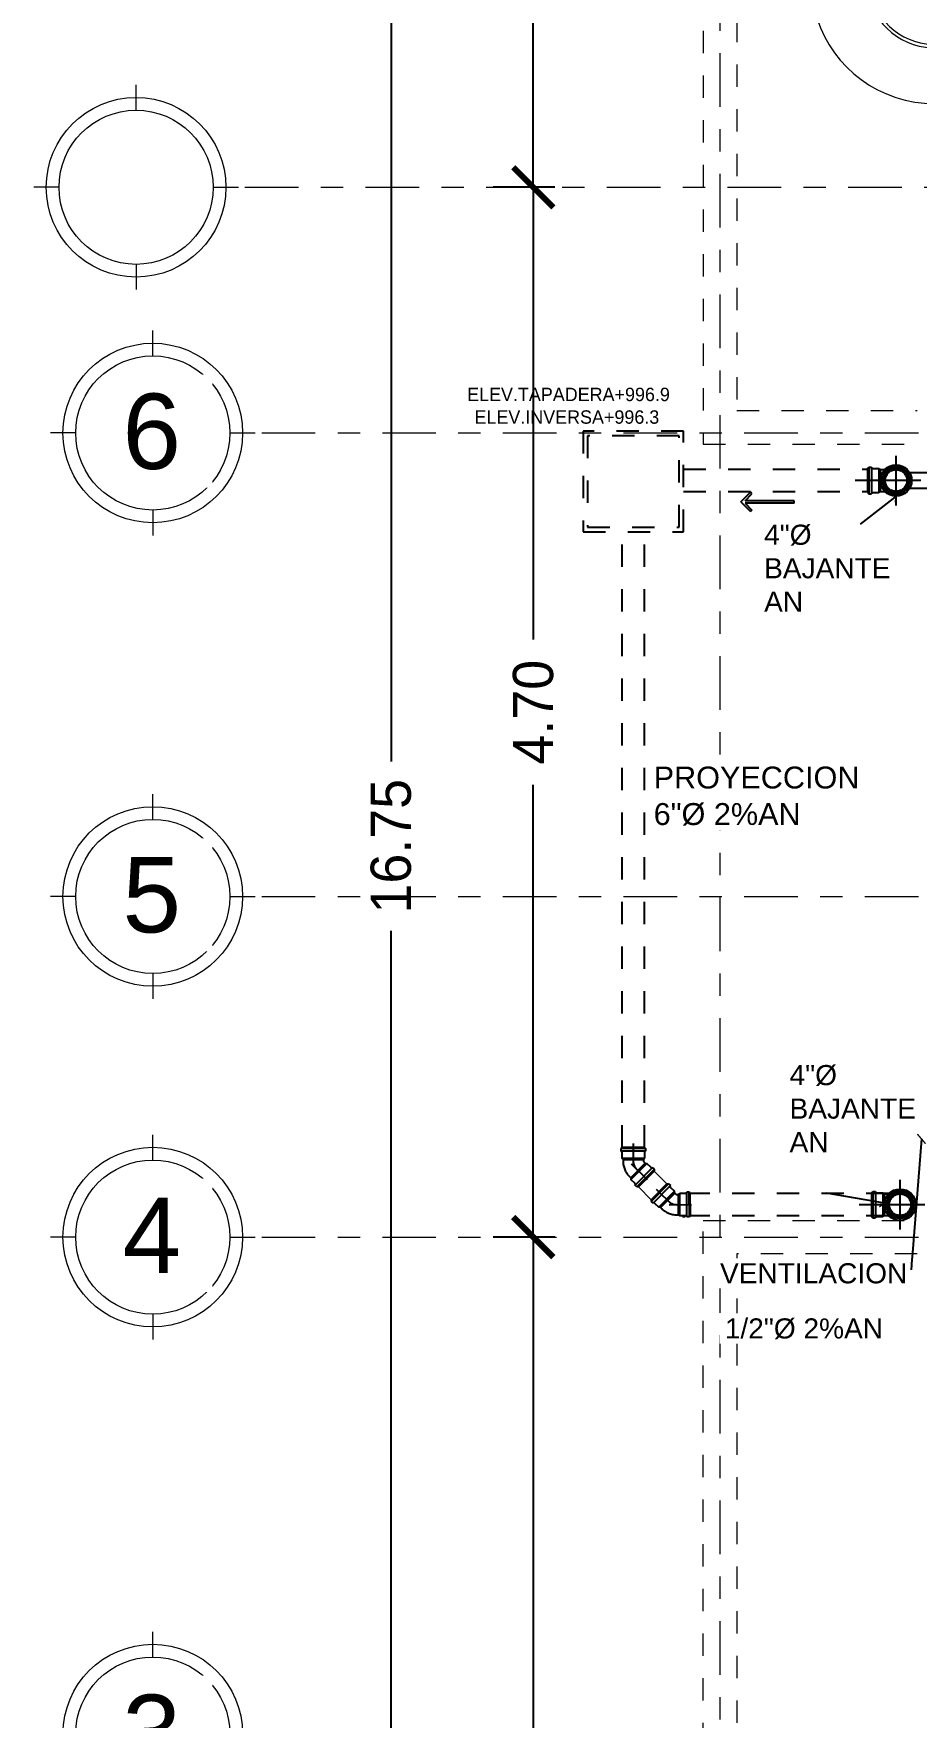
# Model space of a CAD drawing. Header units: millimetres. Extents: x -9559 to 23034, y -7226 to 22400.
# Drawn here: x 322 to 325.95, y 44.2 to 51.74 of the extents above; entities that cross this region are included whole.
import ezdxf

# ---------------------------------------------------------------- set-up
doc = ezdxf.new("R2010")
doc.units = ezdxf.units.MM
doc.header["$LTSCALE"] = 0.02
for name, pattern in [('ACAD_ISO05W100', [33, 24, -3, 0, -3, 0, -3]), ('ACAD_ISO10W100', [18, 12, -3, 0, -3]), ('DASHED2', [0.375, 0.25, -0.125])]:
    doc.linetypes.add(name, pattern=pattern)
for name, color, linetype, lineweight in [('A-ANNO-DIMS', 251, 'Continuous', 9), ('A-Mueble AA', 9, 'Continuous', 9), ('A_DIM-1', 251, 'Continuous', 18), ('G-ANNO-TEXT', 250, 'Continuous', 9), ('IH-TUBERIA', 150, 'ACAD_ISO05W100', 25), ('S-GRID', 253, 'ACAD_ISO10W100', 5), ('S-GRID-IDEN', 253, 'Continuous', 9)]:
    doc.layers.add(name, color=color, linetype=linetype, lineweight=lineweight)
doc.layers.add('IH-A.NEGRAS', color=22, linetype='Continuous')
doc.layers.add('IH-PLANO BASE', color=250, linetype='DASHED2', lineweight=5, transparency=0.55)
doc.styles.add('Arial_4', font='arial.ttf', dxfattribs={"height": 0.105})
doc.styles.add('Arial_6', font='arial.ttf', dxfattribs={"height": 0.3375})
doc.styles.add('CENTURY GOTHIC', font='GOTHIC.TTF')
doc.styles.get("Standard").update_dxf_attribs({"font": 'GOTHIC.TTF'})
doc.dimstyles.get("Standard").update_dxf_attribs({"dimtxt": 0.18, "dimasz": 0.18, "dimexe": 0.18, "dimexo": 0.0625, "dimgap": 0.09, "dimtad": 0, "dimzin": 3, "dimdsep": 46, "dimtxsty": 'Standard', "dimblk": 'ARCHTICK', "dimcen": 0.09, "dimadec": 0, "dimazin": 0, "dimtfac": 1, "dimtofl": 0, "dimtmove": 0, "dimatfit": 3, "dimldrblk": 'ARCHTICK', "dimfxl": 1, "dimtolj": 1, "dimtzin": 0, "dimarcsym": 0})

# ---------------------------------------------------------------- blocks, each defined once
blk = doc.blocks.new('Tinaco Garantía de por Vida - Copy - Cap 750 lt-247268-Nivel 2')
at = {"layer": 'A-Mueble AA'}
for p, q in [((-0.005, 0.25), (0.005, 0.25)), ((-0.005, 0.25), (-0.005, 0.09)), ((0.005, 0.09), (0.005, 0.25)), ((0.005, 0.09), (-0.005, 0.09)), ((-0.25, -0.005), (-0.25, 0.005)), ((-0.09, 0.005), (-0.25, 0.005)), ((-0.09, 0.005), (-0.09, -0.005)), ((0.09, -0.005), (0.09, 0.005)), ((0.25, 0.005), (0.09, 0.005)), ((0.25, 0.005), (0.25, -0.005)), ((0.3229, 0.0419), (0.2629, 0.0419)), ((0.2629, 0.0404), (0.2629, 0.0119)), ((0.2629, 0.0119), (0.2629, -0.0166)), ((0.3229, 0.0119), (0.3229, 0.0404)), ((0.3229, -0.0166), (0.3229, 0.0119)), ((0.5711, 0.03), (0.5478, 0.03)), ((0.5711, 0), (0.5711, 0.0285)), ((-0.25, -0.005), (-0.09, -0.005)), ((0.09, -0.005), (0.25, -0.005)), ((0.2629, -0.0181), (0.3229, -0.0181)), ((0.5478, -0.03), (0.5711, -0.03)), ((0.5711, -0.0285), (0.5711, 0)), ((-0.005, -0.09), (0.005, -0.09)), ((-0.005, -0.09), (-0.005, -0.25)), ((0.005, -0.25), (0.005, -0.09)), ((0.005, -0.25), (-0.005, -0.25))]:
    blk.add_line(p, q, dxfattribs=at)
for radius, start, end in [(0.55, 360, 143.7066), (0.3, 7.77254, 180), (0.285, 8.18888, 180), (0.55, 216.2934, 360), (0.3, 180, 356.80389), (0.285, 180, 356.63268)]:
    blk.add_arc((0, 0), radius, start, end, dxfattribs=at)
blk = doc.blocks.new('_ArchTick')
at = {"color": 0, "linetype": 'ByBlock', "const_width": 0.15}
blk.add_lwpolyline([(-0.5, -0.5), (0.5, 0.5)], dxfattribs=at)
blk = doc.blocks.new('*D505')
at = {"layer": 'A-ANNO-DIMS', "color": 0, "lineweight": -2, "transparency": 16777216}
for p, q in [((323.2986, 56.4759), (323.779, 56.4759)), ((323.599, 56.4759), (323.599, 48.4801)), ((323.599, 39.7259), (323.599, 47.7218)), ((323.2986, 39.7259), (323.779, 39.7259))]:
    blk.add_line(p, q, dxfattribs=at)
at = {"layer": 'A-ANNO-DIMS', "color": 0, "lineweight": -2, "transparency": 16777216, "xscale": 0.18, "yscale": 0.18, "zscale": 0.18}
for p, rotation in [((323.599, 56.4759), 90), ((323.599, 39.7259), 270)]:
    blk.add_blockref('_ArchTick', p, dxfattribs=dict(at, rotation=rotation))
at = {"layer": 'A-ANNO-DIMS', "color": 0, "transparency": 16777216, "insert": (323.599, 48.1009), "char_height": 0.18, "attachment_point": 5, "rotation": 90}
blk.add_mtext('\\A1;16.75', dxfattribs=at)
blk = doc.blocks.new('Codo de 90 (2)')
at = {"layer": 'IH-TUBERIA'}
for p, q in [((1628.3978, 528.6574), (1628.3927, 528.6506)), ((1628.3978, 528.6574), (1628.3978, 528.6962)), ((1628.3978, 528.6574), (1628.4998, 528.6574)), ((1628.4998, 528.6574), (1628.4998, 528.6962)), ((1628.4998, 528.6574), (1628.505, 528.6506)), ((1628.3868, 528.6157), (1628.5109, 528.6157)), ((1628.3868, 528.6031), (1628.3868, 528.6157)), ((1628.3868, 528.6157), (1628.3877, 528.6157)), ((1628.3868, 528.6031), (1628.5109, 528.6031)), ((1628.3925, 528.5974), (1628.3868, 528.6031)), ((1628.3925, 528.5974), (1628.5052, 528.5974)), ((1628.3927, 528.6207), (1628.3927, 528.6506)), ((1628.3927, 528.6506), (1628.505, 528.6506)), ((1628.505, 528.6207), (1628.505, 528.6506)), ((1628.5052, 528.5974), (1628.5109, 528.6031)), ((1628.5109, 528.6157), (1628.51, 528.6157)), ((1628.5109, 528.6031), (1628.5109, 528.6157))]:
    blk.add_line(p, q, dxfattribs=at)
for radius in [0.0621, 0.0563, 0.051]:
    blk.add_circle((1628.4488, 528.7316), radius, dxfattribs=at)
for centre, start, end in [((1628.3877, 528.6207), 270, 360), ((1628.51, 528.6207), 180, 270)]:
    blk.add_arc(centre, 0.005, start, end, dxfattribs=at)
blk = doc.blocks.new('Rejilla - Extremo inicial de rejilla - Círculo-11506-Nivel 2')
at = {"ltscale": 0.2}
for p, q in [((0, 0.0046), (0, 0.00611)), ((-0.0046, 0), (-0.00611, 0)), ((0.0046, 0), (0.00611, 0)), ((0, -0.0046), (0, -0.00611))]:
    blk.add_line(p, q, dxfattribs=at)
for radius in [0.00536, 0.0046]:
    blk.add_circle((0, 0), radius, dxfattribs=at)
blk = doc.blocks.new('*D526')
at = {"layer": 'A-ANNO-DIMS', "color": 0, "lineweight": -2, "transparency": 16777216}
for p, q in [((324.3321, 56.4759), (324.0555, 56.4759)), ((324.2355, 56.4759), (324.2355, 54.0866)), ((324.2355, 51.0509), (324.2355, 53.4403)), ((324.3321, 51.0509), (324.0555, 51.0509))]:
    blk.add_line(p, q, dxfattribs=at)
at = {"layer": 'A-ANNO-DIMS', "color": 0, "lineweight": -2, "transparency": 16777216, "xscale": 0.18, "yscale": 0.18, "zscale": 0.18}
for p, rotation in [((324.2355, 56.4759), 90), ((324.2355, 51.0509), 270)]:
    blk.add_blockref('_ArchTick', p, dxfattribs=dict(at, rotation=rotation))
at = {"layer": 'A-ANNO-DIMS', "color": 0, "transparency": 16777216, "insert": (324.2355, 53.7634), "char_height": 0.18, "width": 1.992936, "attachment_point": 5, "rotation": 90}
blk.add_mtext('\\A1;5.43', dxfattribs=at)
blk = doc.blocks.new('*D527')
at = {"layer": 'A-ANNO-DIMS', "color": 0, "lineweight": -2, "transparency": 16777216}
for p, q in [((324.3321, 51.0509), (324.0555, 51.0509)), ((324.2355, 51.0509), (324.2355, 49.0267)), ((324.2355, 46.3509), (324.2355, 48.3751)), ((324.3321, 46.3509), (324.0555, 46.3509))]:
    blk.add_line(p, q, dxfattribs=at)
at = {"layer": 'A-ANNO-DIMS', "color": 0, "lineweight": -2, "transparency": 16777216, "xscale": 0.18, "yscale": 0.18, "zscale": 0.18}
for p, rotation in [((324.2355, 51.0509), 90), ((324.2355, 46.3509), 270)]:
    blk.add_blockref('_ArchTick', p, dxfattribs=dict(at, rotation=rotation))
at = {"layer": 'A-ANNO-DIMS', "color": 0, "transparency": 16777216, "insert": (324.2355, 48.7009), "char_height": 0.18, "width": 1.992936, "attachment_point": 5, "rotation": 90}
blk.add_mtext('\\A1;4.70', dxfattribs=at)
blk = doc.blocks.new('*D528')
at = {"layer": 'A-ANNO-DIMS', "color": 0, "lineweight": -2, "transparency": 16777216}
for p, q in [((324.3321, 46.3509), (324.0555, 46.3509)), ((324.2355, 46.3509), (324.2355, 43.8748)), ((324.2355, 40.7509), (324.2355, 43.227)), ((324.3321, 40.7509), (324.0555, 40.7509))]:
    blk.add_line(p, q, dxfattribs=at)
at = {"layer": 'A-ANNO-DIMS', "color": 0, "lineweight": -2, "transparency": 16777216, "xscale": 0.18, "yscale": 0.18, "zscale": 0.18}
for p, rotation in [((324.2355, 46.3509), 90), ((324.2355, 40.7509), 270)]:
    blk.add_blockref('_ArchTick', p, dxfattribs=dict(at, rotation=rotation))
at = {"layer": 'A-ANNO-DIMS', "color": 0, "transparency": 16777216, "insert": (324.2355, 43.5509), "char_height": 0.18, "width": 1.992936, "attachment_point": 5, "rotation": 90}
blk.add_mtext('\\A1;5.60', dxfattribs=at)
blk = doc.blocks.new('Codo 135')
at = {"layer": 'IH-TUBERIA'}
for p, q in [((1628.3925, 529.7716), (1628.3868, 529.7659)), ((1628.5109, 529.7659), (1628.3868, 529.7659)), ((1628.3868, 529.7659), (1628.3868, 529.7533)), ((1628.5109, 529.7533), (1628.3868, 529.7533)), ((1628.3868, 529.7533), (1628.3877, 529.7533)), ((1628.3901, 529.6929), (1628.3964, 529.6992)), ((1628.5052, 529.7716), (1628.3925, 529.7716)), ((1628.3927, 529.7483), (1628.3927, 529.7184)), ((1628.505, 529.7184), (1628.3927, 529.7184)), ((1628.3978, 529.7116), (1628.3927, 529.7184)), ((1628.4998, 529.7116), (1628.3978, 529.7116)), ((1628.3978, 529.7027), (1628.3978, 529.7116)), ((1628.4998, 529.7116), (1628.505, 529.7184)), ((1628.4998, 529.7027), (1628.4998, 529.7116)), ((1628.505, 529.7483), (1628.505, 529.7184)), ((1628.5052, 529.7716), (1628.5109, 529.7659)), ((1628.5109, 529.7533), (1628.51, 529.7533)), ((1628.5109, 529.7659), (1628.5109, 529.7533)), ((1628.3439, 529.6624), (1628.3528, 529.6713)), ((1628.3439, 529.6624), (1628.4317, 529.5745)), ((1628.3439, 529.6542), (1628.3439, 529.6624)), ((1628.3439, 529.6542), (1628.4236, 529.5745)), ((1628.3528, 529.6713), (1628.4406, 529.5835)), ((1628.3528, 529.6713), (1628.3535, 529.6706)), ((1628.3605, 529.6706), (1628.3816, 529.6917)), ((1628.3901, 529.6929), (1628.3816, 529.6917)), ((1628.461, 529.6123), (1628.3816, 529.6917)), ((1628.4622, 529.6208), (1628.3901, 529.6929)), ((1628.4399, 529.5912), (1628.461, 529.6123)), ((1628.4622, 529.6208), (1628.461, 529.6123)), ((1628.4622, 529.6208), (1628.4685, 529.6271)), ((1628.4236, 529.5745), (1628.4317, 529.5745)), ((1628.4317, 529.5745), (1628.4406, 529.5835)), ((1628.4406, 529.5835), (1628.4399, 529.5841))]:
    blk.add_line(p, q, dxfattribs=at)
for centre, radius, start, end in [((1628.3877, 529.7483), 0.005, 0, 90), ((1628.3928, 529.7027), 0.005, 315, 0), ((1628.3928, 529.7027), 0.107, 315, 0), ((1628.51, 529.7483), 0.005, 90, 180), ((1628.357, 529.6741), 0.005, 225, 315), ((1628.4435, 529.5877), 0.005, 135, 225)]:
    blk.add_arc(centre, radius, start, end, dxfattribs=at)

msp = doc.modelspace()

# ---------------------------------------------------------------- linework, layer by layer
at = {"layer": 'A-ANNO-DIMS', "linetype": 'DASHED2'}
for p, q in [((324.8338, 46.5891), (324.7762, 46.646)), ((324.7634, 46.5178), (324.7066, 46.5755))]:
    msp.add_line(p, q, dxfattribs=at)
at = {"layer": 'IH-A.NEGRAS', "linetype": 'DASHED2', "ltscale": 10}
for p, q in [((324.9083, 49.7888), (325.7384, 49.7888)), ((324.9083, 49.6888), (325.7384, 49.6888)), ((324.6327, 46.7523), (324.6333, 49.5088)), ((324.7327, 46.7523), (324.7333, 49.5088)), ((325.8261, 46.5459), (324.9388, 46.5465)), ((325.826, 46.4459), (324.9388, 46.4465))]:
    msp.add_line(p, q, dxfattribs=at)
at = {"layer": 'IH-A.NEGRAS'}
for p, q in [((328.8335, 49.7731), (325.9223, 49.7731)), ((325.1642, 49.6423), (325.2075, 49.6856)), ((325.1833, 49.6473), (325.2145, 49.6785)), ((325.2145, 49.6785), (325.2075, 49.6856)), ((328.8335, 49.7031), (325.9223, 49.7031)), ((325.1642, 49.6423), (325.2075, 49.599)), ((325.4038, 49.6473), (325.1833, 49.6473)), ((325.4038, 49.6373), (325.1833, 49.6373)), ((325.1833, 49.6373), (325.2145, 49.6061)), ((325.4038, 49.6373), (325.4038, 49.6473))]:
    msp.add_line(p, q, dxfattribs=at)
at = {"layer": 'IH-A.NEGRAS', "linetype": 'DASHED2', "ltscale": 5}
for p, q in [((324.904, 46.4412), (324.904, 46.442)), ((324.9153, 46.4412), (324.904, 46.4412))]:
    msp.add_line(p, q, dxfattribs=at)
at = {"layer": 'IH-A.NEGRAS', "linetype": 'DASHED2', "ltscale": 10}
for points in [[(324.9083, 49.9588), (324.4583, 49.9588), (324.4583, 49.5088), (324.9083, 49.5088)], [(324.8883, 49.9388), (324.4783, 49.9388), (324.4783, 49.5288), (324.8883, 49.5288)]]:
    msp.add_lwpolyline(points, close=True, dxfattribs=at)
at = {"layer": 'IH-A.NEGRAS'}
for centre, radius in [((325.8592, 49.7381), 0.07), ((325.8592, 49.7381), 0.062), ((325.8772, 46.4959), 0.07), ((325.8772, 46.4959), 0.062)]:
    msp.add_circle(centre, radius, dxfattribs=at)
at = {"layer": 'IH-PLANO BASE', "lineweight": 15}
for p, q in [((324.9963, 56.5509), (324.9963, 49.9009)), ((325.1463, 56.4009), (325.1463, 50.0509)), ((325.1463, 50.0509), (325.9539, 50.0509)), ((324.9963, 49.9009), (325.9539, 49.9009)), ((324.9963, 40.6759), (324.9963, 46.4259)), ((324.9963, 46.4259), (325.9539, 46.4259)), ((325.1463, 46.2759), (325.1463, 40.8259)), ((325.9539, 46.2759), (325.1463, 46.2759))]:
    msp.add_line(p, q, dxfattribs=at)
at = {"layer": 'IH-TUBERIA'}
for p, q in [((325.8592, 49.6268), (325.8592, 49.8493)), ((325.9705, 49.7381), (325.6768, 49.7381)), ((325.8772, 46.3847), (325.8772, 46.6072)), ((325.9885, 46.4959), (325.6948, 46.4959))]:
    msp.add_line(p, q, dxfattribs=at)
at = {"layer": 'IH-TUBERIA', "linetype": 'DASHED2'}
for p, q in [((324.6826, 46.7705), (324.6833, 46.6569)), ((324.6742, 46.6785), (324.7525, 46.6012)), ((324.7859, 46.5661), (324.8659, 46.4871)), ((324.8443, 46.4959), (324.9532, 46.4966))]:
    msp.add_line(p, q, dxfattribs=at)
for centre, radius, start, end in [((324.7334, 46.6908), 0.0503, 180.37366, 225.37366), ((324.8772, 46.5459), 0.0498, 225.37366, 270.37366)]:
    msp.add_arc(centre, radius, start, end, dxfattribs=at)
at = {"layer": 'S-GRID'}
for p, q in [((325.0713, 59.2113), (325.0713, 37.7658)), ((322.9452, 51.0509), (337.5054, 51.0509)), ((323.02, 49.9509), (337.5054, 49.9509)), ((323.02, 47.8759), (337.5054, 47.8759)), ((323.02, 46.3509), (337.5054, 46.3509))]:
    msp.add_line(p, q, dxfattribs=at)

# ---------------------------------------------------------------- block references
at = {"layer": 'IH-PLANO BASE', "rotation": 180}
msp.add_blockref('Tinaco Garantía de por Vida - Copy - Cap 750 lt-247268-Nivel 2', (326.0289, 51.9759), dxfattribs=at)
at = {"layer": 'IH-TUBERIA', "xscale": 0.9530267048297967, "yscale": 0.9530267048297967, "zscale": 0.9530267048297967, "rotation": 270}
for p in [(-178.0361, 1601.6933), (-178.0181, 1598.4512)]:
    msp.add_blockref('Codo de 90 (2)', p, dxfattribs=at)
at = {"layer": 'IH-TUBERIA', "linetype": 'DASHED2'}
for p, xscale, yscale, zscale, rotation in [((1013.4858, 1421.6744), 0.8980727398300706, 0.8980727398300706, 0.8980727398300706, 225.3736617761705), ((-155.4926, 1491.1852), 0.8890614751646466, 0.8890614751646466, 0.8890614751646466, 270.3736617761706)]:
    msp.add_blockref('Codo 135', p, dxfattribs=dict(at, xscale=xscale, yscale=yscale, zscale=zscale, rotation=rotation))
at = {"layer": 'S-GRID-IDEN', "xscale": 74.99999999999996, "yscale": 74.99999999999996, "zscale": 74.99999999999996, "rotation": 269.9999999999994}
for p in [(322.4577, 51.0509), (322.5325, 49.9509), (322.5325, 47.8759), (322.5325, 46.3509), (322.5325, 44.1259)]:
    msp.add_blockref('Rejilla - Extremo inicial de rejilla - Círculo-11506-Nivel 2', p, dxfattribs=at)

# ---------------------------------------------------------------- texts
at = {"layer": 'G-ANNO-TEXT', "color": 18, "true_color": 0x000000, "style": 'CENTURY GOTHIC'}
for tag, p in [('ELEV.TAPADERA+996.9', (323.9394, 50.0936)), ('ELEV.INVERSA+996.3', (323.9722, 49.9923, -1.1756))]:
    msp.add_attdef(tag, p, '+0.00', height=0.06, dxfattribs=at)
at = {"layer": 'IH-A.NEGRAS', "char_height": 0.09, "width": 0.364223, "attachment_point": 1, "style": 'Arial_4', "bg_fill": 3, "box_fill_scale": 1.25, "bg_fill_color": 256, "bg_fill_true_color": 13158600, "bg_fill_transparency": 0}
for insert in [(325.2688, 49.5404), (325.3826, 47.1212)]:
    msp.add_mtext('4"Ø BAJANTE\\PAN', dxfattribs=dict(at, insert=insert))

# ---------------------------------------------------------------- dimensions: what is measured, and where the dimension line sits
at = {"layer": 'A-ANNO-DIMS'}
for base, p1, p2, picture, middle in [((323.599, 56.4759), (323.2361, 39.7259), (323.2361, 56.4759), '*D505', (323.599, 48.1009)), ((324.2354755341, 51.0509459149), (324.3945745599, 56.4759459149), (324.3945745599, 51.0509459149), '*D526', (324.2354755341, 53.7634459149)), ((324.2355, 46.3509), (324.3946, 51.0509), (324.3946, 46.3509), '*D527', (324.2355, 48.7009)), ((324.2355, 40.7509), (324.3946, 46.3509), (324.3946, 40.7509), '*D528', (324.2355, 43.5509))]:
    dim = msp.add_linear_dim(base=base, p1=p1, p2=p2, angle=90, dimstyle='Standard', dxfattribs=at)
    dim.commit()
    dim.dimension.update_dxf_attribs({"geometry": picture, "text_midpoint": middle})

# ---------------------------------------------------------------- leaders
at = {"layer": 'A_DIM-1'}
msp.add_leader([(325.8075, 46.5022), (325.5487, 46.5472)], dimstyle='Standard', override={"dimscale": 0.2, "dimtxt": 0.3, "dimasz": 0.2, "dimtmove": 1}, dxfattribs=at)

# ---------------------------------------------------------------- next in the draw order: linework, layer by layer
at = {"layer": 'IH-A.NEGRAS'}
msp.add_line((325.2145, 49.6061), (325.2075, 49.599), dxfattribs=at)

# ---------------------------------------------------------------- next in the draw order: texts
at = {"layer": 'IH-A.NEGRAS', "attachment_point": 1, "style": 'Arial_4', "bg_fill": 3, "box_fill_scale": 1.25, "bg_fill_color": 256, "bg_fill_true_color": 13158600, "bg_fill_transparency": 0}
for s, insert, char_height, width in [('PROYECCION\\P6"Ø 2%AN', (324.7744, 48.4574), 0.09807, 0.714406), ('VENTILACION', (325.0713, 46.2339), 0.09, 0.855096), ('1/2"Ø 2%AN\\P', (325.0928, 45.987), 0.09, 0.855096)]:
    msp.add_mtext(s, dxfattribs=dict(at, insert=insert, char_height=char_height, width=width))
at = {"layer": 'S-GRID-IDEN', "char_height": 0.3375, "width": 0.318671, "attachment_point": 1, "style": 'Arial_6', "bg_fill": 3, "box_fill_scale": 1.25, "bg_fill_color": 256, "bg_fill_true_color": 13158600, "bg_fill_transparency": 0}
for s, insert in [('6', (322.3967, 50.1274)), ('5', (322.3967, 48.0524)), ('4', (322.3967, 46.5274)), ('3', (322.3967, 44.3024))]:
    msp.add_mtext(s, dxfattribs=dict(at, insert=insert))

# ---------------------------------------------------------------- next in the draw order: leaders
at = {"layer": 'A_DIM-1'}
msp.add_leader([(325.8592, 49.6681), (325.6989, 49.5424)], dimstyle='Standard', override={"dimscale": 0.2, "dimtxt": 0.3, "dimasz": 0.2, "dimtmove": 1}, dxfattribs=at)

# ---------------------------------------------------------------- next in the draw order: leaders
msp.add_leader([(325.9731, 46.7904), (325.9264, 46.2043)], dimstyle='Standard', override={"dimscale": 0.2, "dimtxt": 0.3, "dimasz": 0.2, "dimtmove": 1}, dxfattribs=at)

doc.saveas('drawing.dxf')
